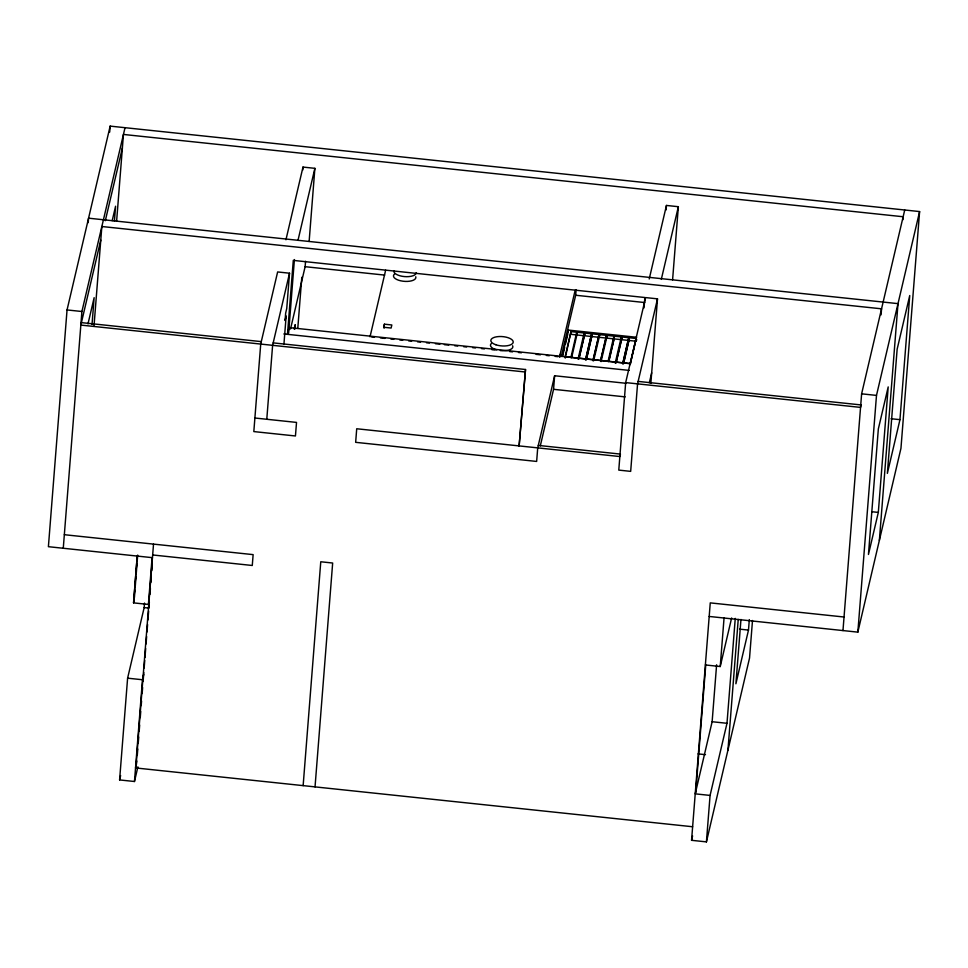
<?xml version="1.0" encoding="UTF-8"?>
<svg xmlns="http://www.w3.org/2000/svg" width="968" height="968" viewBox="0 0 968 968"><rect width="100%" height="100%" fill="white"/><g stroke="black" fill="none" stroke-linecap="round" stroke-linejoin="round"><path stroke-width="1.45" d="M134.419 597.51L134.975 590.19M135.314 585.797L135.992 577.025M136.331 572.632L137.008 563.86M137.347 559.468L137.686 555.075M709.181 616.447L857.842 632.14L900.954 448.317L919.6 211.569L110.158 126.118L67.046 309.941L48.4 546.69L152.46 557.677M88.209 222.676L88.56 218.187L898.001 303.637L879.367 540.386M63.271 548.263L81.905 311.514L125.029 127.691M92.02 324.534L94.138 297.672L87.979 323.953M94.053 325.417L101.846 226.512L881.558 308.816L881.086 314.854M109.687 132.108L110.158 126.118M114.405 221.285L115.591 206.22L112.179 220.728M116.596 221.369L123.444 134.443L903.156 216.747L902.914 219.772M137.904 766.837L134.467 781.503L119.596 779.93L127.607 678.181L144.159 607.589L144.522 603.076M134.467 781.503L142.477 679.742L143.736 674.394M134.189 600.426L133.536 602.882L137.226 556.068L133.62 602.882L148.406 604.443L152.085 557.641M692.628 826.745L135.907 767.975L153.525 544.113M136.827 761.017L135.907 767.975M137.299 755.016L137.783 749.014M138.255 743.013L138.727 737.011M139.198 731.021L139.67 725.02M140.263 717.518L140.735 711.516M141.207 705.515L141.558 701.014M142.151 693.511L142.623 687.51M143.095 681.52L143.796 672.518M144.159 668.017L144.74 660.515M144.982 657.514L145.696 648.512M146.047 644.01L146.64 636.508M146.991 632.019L147.584 624.517M147.935 620.016L148.648 611.014M148.878 608.013L149.35 602.011M149.943 594.509L150.415 588.508M150.887 582.506L151.238 578.017M151.831 570.515L152.303 564.513M266.781 419.265L272.613 345.322L289.529 273.206L277.635 271.947L260.719 344.076L253.822 431.583L295.446 435.975L296.523 422.411L254.899 418.019M283.939 344.172L286.153 315.943L285.076 320.553L285.669 313.087L286.746 308.477L289.529 273.206M288.621 333.125L294.405 259.557M302.754 170.066L302.996 167.077L314.878 168.335L309.131 241.456M294.853 329.18L295.204 324.655L294.175 329.047M297.805 328.116L301.81 277.259M290.521 328.975L305.126 266.696L305.561 261.263M303.141 785.629L320.771 561.767L332.665 563.025L315.036 786.887M384.078 328.261L384.405 324.183L391.834 324.97L391.12 328.043L383.679 327.257L384.405 324.183M525.527 369.51L519.126 445.909L525.527 369.51L273.182 342.878M540.289 445.921L553.563 389.317L554.628 375.753L626.272 383.316M559.915 357.083L560.133 354.373M568.107 332.786L568.313 330.076L636.702 337.287M565.215 358.087L570.999 331.613L636.412 338.522M561.331 356.478L575.682 295.252L576.117 289.831M576.492 333.222L577.182 333.972L576.492 333.222L570.866 357.664M583.934 334.008L584.624 334.759L583.934 334.008L578.029 359.164M585.737 359.237L591.363 334.783L592.101 334.868L586.475 359.309M598.744 336.247L599.543 335.654L598.744 336.247L593.166 360.023M606.174 337.033L606.972 336.44L606.174 337.033L600.596 360.798M613.664 337.142L614.353 337.892L613.664 337.142L608.037 361.584M621.093 337.929L621.783 338.679L621.093 337.929L615.188 363.097M622.896 363.157L628.522 338.715L629.273 338.788L623.646 363.23M625.667 382.602L618.782 470.109L630.676 471.368L637.561 383.86L657.502 298.846L645.608 297.587L625.667 382.602L860.552 407.395L861.121 404.939L638.142 381.404M630.337 363.944L635.964 339.49L636.702 339.574M644.047 307.86L644.87 297.515L293.292 260.392L287.472 334.335L289.057 327.583L630.107 363.593M650.847 383.34L657.502 298.846M666.105 209.923L666.456 205.446L678.35 206.704L672.591 279.825M752.499 620.488L749.534 658.058L706.422 841.882L691.563 840.309L710.258 602.882L844.048 617.015M695.69 792.744L705.745 665.028M735.256 618.383L726.992 723.29L710.076 795.418L695.218 793.845L712.133 721.729L716.61 664.774M706.422 841.882L710.076 795.418M705.37 664.955L720.228 666.529L724.052 618.02M727.948 750.115L738.233 619.411M740.956 619.472L735.898 683.783L748.494 630.083L749.317 619.605M842.971 630.579L861.617 393.831L904.729 209.996M857.842 632.14L876.488 395.404L919.6 211.569M878.315 512.411L888.2 386.91L878.339 428.957L868.453 554.458L878.315 512.411L872.374 511.782M899.962 419.664L909.739 295.53L897.142 349.23L887.366 473.376L899.962 419.664L891.044 418.721M100.781 240.076L80.84 325.079L524.958 371.966M105.318 220.692L122.367 148.007M148.406 604.443L148.975 601.987M119.596 779.93L120.625 775.562M135.532 767.939L136.101 765.482M285.947 239.762L302.996 167.077M297.975 240.403L314.878 168.335M370.018 336.816L385.639 270.229M554.628 375.753L537.712 447.869L536.647 461.434L355.655 442.328L356.72 428.764L619.847 456.545L620.428 454.089L538.293 445.413M559.552 356.829L575.173 290.231M562.142 356.381L568.313 330.076M562.614 356.163L564.671 347.403M565.36 344.475L567.756 334.25M570.999 331.613L565.094 356.781L630.507 363.678M571.616 357.736L577.243 333.294M578.767 359.249L584.672 334.081M579.045 358.523L584.624 334.759M585.458 359.951L591.363 334.783M586.209 360.036L592.101 334.868M592.888 360.737L598.793 335.569M593.638 360.81L599.543 335.654M600.656 360.12L606.234 336.356M601.067 361.596L606.972 336.44M608.836 360.991L614.402 337.215M608.775 361.669L614.353 337.892M615.938 363.169L621.843 338.001M616.205 362.456L621.783 338.679M622.63 363.871L628.522 338.715M623.368 363.956L629.273 338.788M649.213 278.99L666.456 205.446M630.059 364.658L635.964 339.49M661.301 279.389L678.35 206.704M649.322 382.808L651.682 372.789M720.228 666.529L731.626 617.959M691.563 840.309L692.592 835.916M305.126 266.696L384.647 275.094M575.682 295.252L644.7 302.536M591.315 335.46L592.053 335.545M628.474 339.393L629.212 339.466M635.903 340.179L636.654 340.252M570.793 334.323L636.194 341.232M371.506 336.973L374.471 337.287M380.424 337.917L384.877 338.389M390.83 339.018L393.807 339.332M399.748 339.962L402.724 340.276M408.665 340.893L411.642 341.208M417.583 341.837L420.56 342.152M426.501 342.781L429.477 343.096M435.431 343.725L439.883 344.197M444.348 344.668L448.801 345.14M454.754 345.77L457.719 346.072M463.672 346.701L466.649 347.016M472.59 347.645L475.566 347.96M481.507 348.589L484.484 348.904M491.913 349.69L494.89 350.005M509.676 351.565L512.604 351.868M518.473 352.497L521.413 352.8M536.078 354.349L540.483 354.82M546.351 355.438L549.292 355.74M555.148 356.369L558.088 356.672M67.046 309.941L81.905 311.514M861.617 393.831L876.488 395.404M283.842 333.96L629.164 370.405M81.421 322.622L261.287 341.619M553.563 389.317L625.195 396.88M64.336 534.699L253.132 554.628L252.273 565.481L152.678 554.966M739.576 629.139L748.494 630.083M144.159 607.589L148.624 608.061M712.133 721.729L726.992 723.29M127.607 678.181L142.477 679.742M697.976 753.878L705.49 754.665M512.629 345.757A11.229 4.683 4.5 0 1 500.287 350.573M496.778 349.908A11.229 4.683 4.5 0 1 491.272 343.567M415.768 276.751A11.229 4.683 4.5 0 1 402.942 281.204A11.229 4.683 4.5 0 1 394.593 273.98M416.252 272.625A11.229 4.683 4.5 0 1 404.406 276.582A11.229 4.683 4.5 0 1 393.94 270.641M495.882 344.777A11.229 4.683 4.5 0 0 513.209 342.249A11.229 4.683 4.5 0 0 496.995 336.731A11.229 4.683 4.5 0 0 495.882 344.777"/></g></svg>
